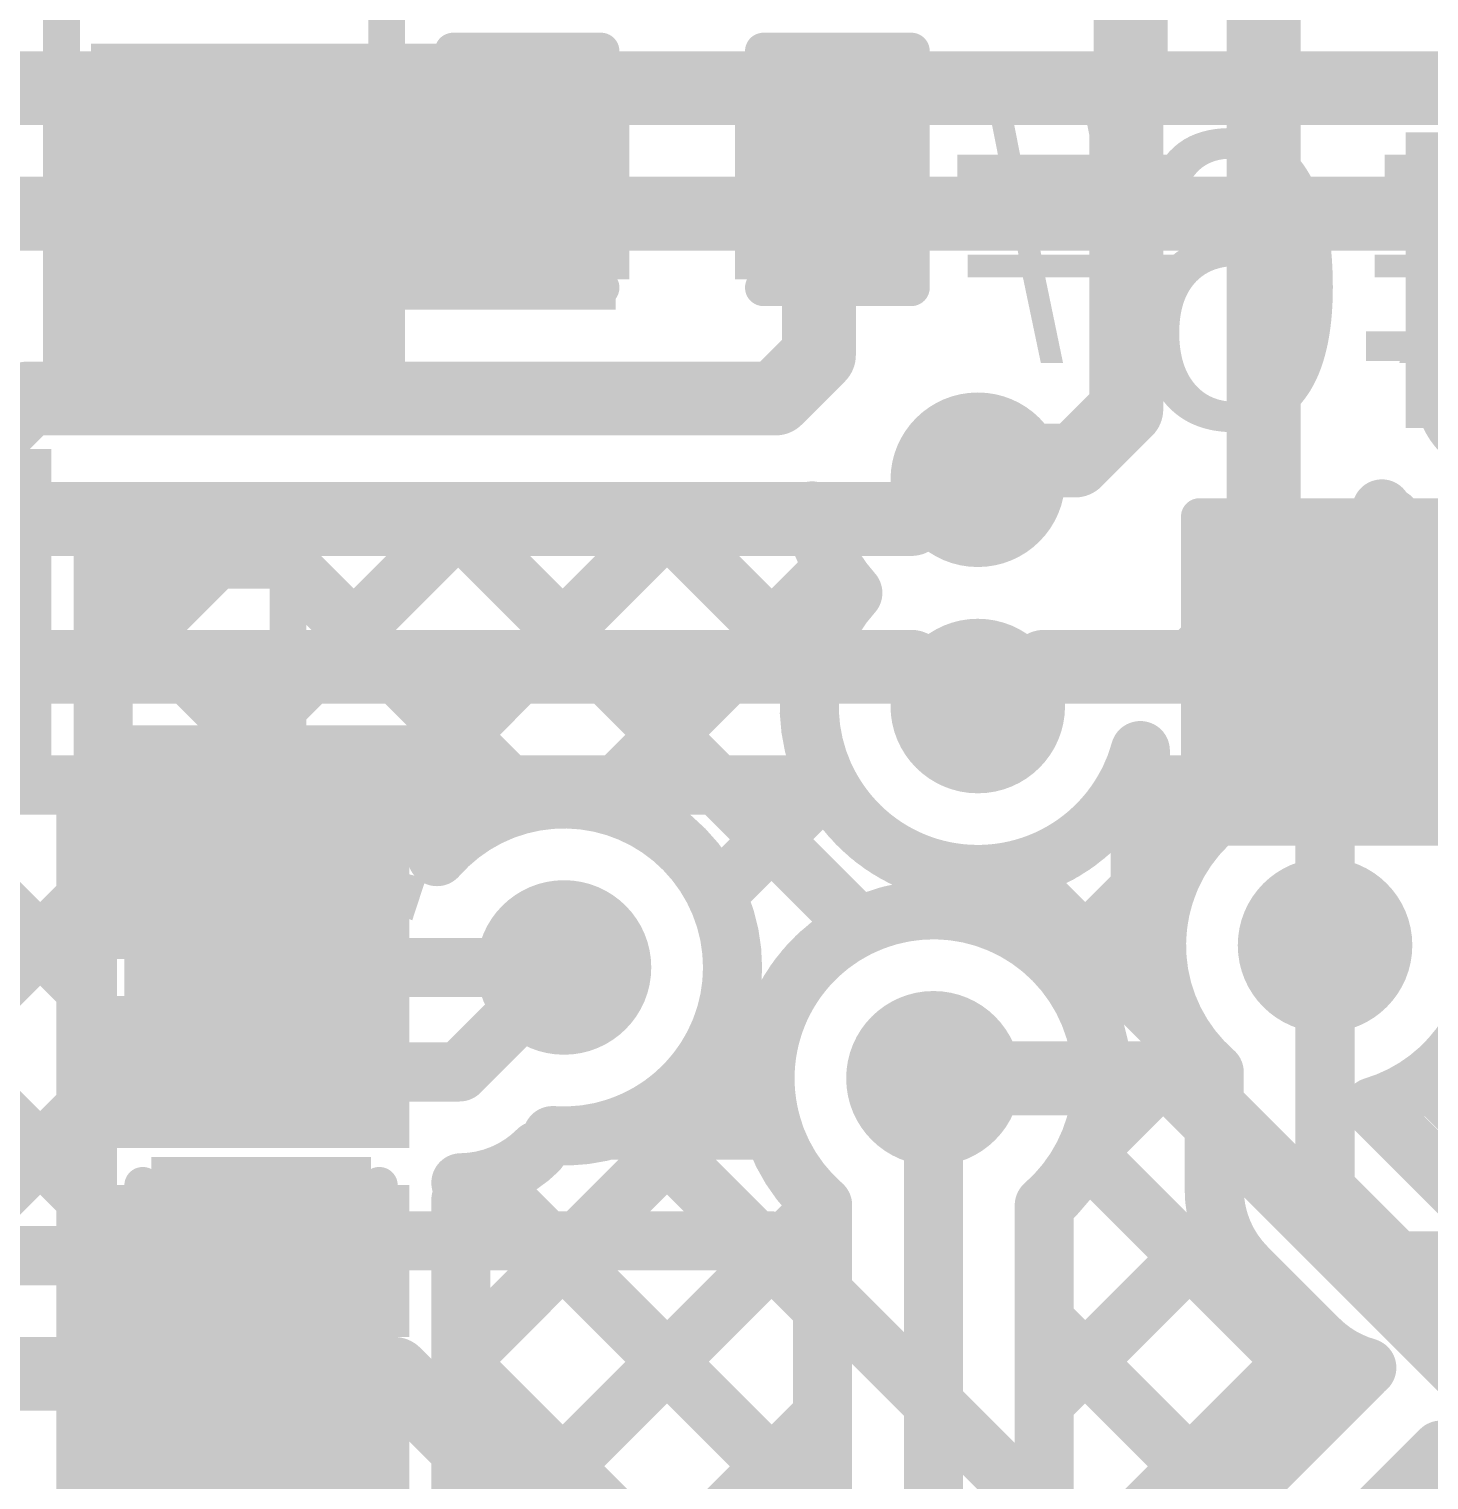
# Model space of a CAD drawing. Header units: millimetres. Extents: x -0.64 to 2.98, y -0.65 to 2.86.
# Drawn here: x 0.6836 to 0.8731, y 0.5486 to 0.745 of the extents above; entities that cross this region are included whole.
import ezdxf

# ---------------------------------------------------------------- set-up
doc = ezdxf.new("R2010")
doc.units = ezdxf.units.MM
doc.header["$MEASUREMENT"] = 0
for name, color, linetype in [('BottomLayer', 5, 'Continuous'), ('BottomOverlay', 54, 'Continuous'), ('BottomPaste', 16, 'Continuous'), ('BottomSolder', 6, 'Continuous'), ('Mechanical2', 216, 'Continuous'), ('TopLayer', 1, 'Continuous'), ('TopOverlay', 2, 'Continuous'), ('TopPaste', 8, 'Continuous'), ('TopSolder', 216, 'Continuous'), ('ViaHoleLayer', 16, 'Continuous')]:
    doc.layers.add(name, color=color, linetype=linetype)
doc.styles.add('Arial', font='', dxfattribs={"height": 0.2})
doc.styles.get('Arial').set_extended_font_data('Arial')

# ---------------------------------------------------------------- blocks, each defined once
blk = doc.blocks.new('C___0402_24')
at = {"layer": 'TopLayer'}
for points in [[(-0.0275, -0.0125), (-0.0275, 0.0125), (-0.009499999999999998, 0.0125), (-0.009500000000000001, -0.0125)], [(0.009499999999999998, -0.0125), (0.009500000000000001, 0.0125), (0.0275, 0.0125), (0.0275, -0.0125)]]:
    blk.add_hatch(color=1, dxfattribs=at).paths.add_polyline_path(points)
at = {"layer": 'TopPaste'}
for points in [[(-0.0275, -0.0125), (-0.0275, 0.0125), (-0.009499999999999998, 0.0125), (-0.009500000000000001, -0.0125)], [(0.009499999999999998, -0.0125), (0.009500000000000001, 0.0125), (0.0275, 0.0125), (0.0275, -0.0125)]]:
    blk.add_hatch(color=8, dxfattribs=at).paths.add_polyline_path(points)
at = {"layer": 'TopSolder'}
for points in [[(-0.0298622, -0.0148622), (-0.0298622, 0.0148622), (-0.007137799999999999, 0.0148622), (-0.007137800000000001, -0.0148622)], [(0.007137799999999999, -0.0148622), (0.007137800000000001, 0.0148622), (0.0298622, 0.0148622), (0.0298622, -0.0148622)]]:
    blk.add_hatch(color=216, dxfattribs=at).paths.add_polyline_path(points)
at = {"layer": 'TopOverlay', "const_width": 0.005}
for points in [[(-0.031, -0.016), (-0.031, 0.016)], [(-0.031, 0.016), (-0.011, 0.016)], [(0.011, 0.016), (0.031, 0.016)], [(0.031, -0.016), (0.031, 0.016)], [(-0.031, -0.016), (-0.011, -0.016)], [(0.011, -0.016), (0.031, -0.016)]]:
    blk.add_lwpolyline(points, dxfattribs=at)
at = {"layer": 'TopOverlay', "const_width": 0.0025}
for points in [[(-0.03225, 0.016, 1), (-0.02975, 0.016, 1)], [(-0.03225, 0.016, 1), (-0.02975, 0.016, 1)], [(-0.01225, 0.016, 1), (-0.00975, 0.016, 1)], [(0.00975, 0.016, 1), (0.01225, 0.016, 1)], [(0.02975, 0.016, 1), (0.03225, 0.016, 1)], [(0.02975, 0.016, 1), (0.03225, 0.016, 1)], [(-0.03225, -0.016, 1), (-0.02975, -0.016, 1)], [(-0.03225, -0.016, 1), (-0.02975, -0.016, 1)], [(-0.01225, -0.016, 1), (-0.00975, -0.016, 1)], [(0.00975, -0.016, 1), (0.01225, -0.016, 1)], [(0.02975, -0.016, 1), (0.03225, -0.016, 1)], [(0.02975, -0.016, 1), (0.03225, -0.016, 1)]]:
    blk.add_lwpolyline(points, format="xyb", close=True, dxfattribs=at)
blk = doc.blocks.new('RES_0603_B_78')
at = {"layer": 'BottomLayer'}
for points in [[(-0.045, -0.0175), (-0.045, 0.0175), (-0.015, 0.0175), (-0.015, -0.0175)], [(0.015, -0.0175), (0.015, 0.0175), (0.045, 0.0175), (0.045, -0.0175)]]:
    blk.add_hatch(color=5, dxfattribs=at).paths.add_polyline_path(points)
at = {"layer": 'BottomPaste'}
for points in [[(-0.045, -0.0175), (-0.045, 0.0175), (-0.015, 0.0175), (-0.015, -0.0175)], [(0.015, -0.0175), (0.015, 0.0175), (0.045, 0.0175), (0.045, -0.0175)]]:
    blk.add_hatch(color=16, dxfattribs=at).paths.add_polyline_path(points)
at = {"layer": 'BottomSolder'}
for points in [[(-0.049, -0.0215), (-0.049, 0.0215), (-0.011, 0.0215), (-0.011, -0.0215)], [(0.011, -0.0215), (0.011, 0.0215), (0.049, 0.0215), (0.049, -0.0215)]]:
    blk.add_hatch(color=6, dxfattribs=at).paths.add_polyline_path(points)
at = {"layer": 'BottomOverlay', "const_width": 0.005}
for points in [[(0.048, 0.021), (-0.048, 0.021)], [(-0.048, 0.021), (-0.048, -0.021)], [(0.048, 0.021), (0.048, -0.021)], [(0.048, -0.021), (-0.048, -0.021)]]:
    blk.add_lwpolyline(points, dxfattribs=at)
at = {"layer": 'BottomOverlay', "const_width": 0.0025}
for points in [[(-0.04925, 0.021, 1), (-0.04675, 0.021, 1)], [(-0.04925, 0.021, 1), (-0.04675, 0.021, 1)], [(0.04675, 0.021, 1), (0.04925, 0.021, 1)], [(0.04675, 0.021, 1), (0.04925, 0.021, 1)], [(-0.04925, -0.021, 1), (-0.04675, -0.021, 1)], [(-0.04925, -0.021, 1), (-0.04675, -0.021, 1)], [(0.04675, -0.021, 1), (0.04925, -0.021, 1)], [(0.04675, -0.021, 1), (0.04925, -0.021, 1)]]:
    blk.add_lwpolyline(points, format="xyb", close=True, dxfattribs=at)
blk = doc.blocks.new('16_TQFN__4X4__91')
at = {"layer": 'TopLayer'}
for points in [[(-0.044685, -0.0931101), (-0.044685, -0.0533463), (-0.0320866, -0.0533463), (-0.0320866, -0.0931101)], [(-0.0190945, -0.0931101), (-0.0190945, -0.0533463), (-0.006496099999999999, -0.0533463), (-0.006496100000000001, -0.0931101)], [(0.006496099999999999, -0.0931101), (0.006496100000000001, -0.0533463), (0.0190945, -0.0533463), (0.0190945, -0.0931101)], [(0.0320866, -0.0931101), (0.0320866, -0.0533463), (0.044685, -0.0533463), (0.044685, -0.0931101)]]:
    blk.add_hatch(color=1, dxfattribs=at).paths.add_polyline_path(points)
at = {"layer": 'TopPaste'}
for points in [[(-0.044685, -0.0931101), (-0.044685, -0.0533463), (-0.0320866, -0.0533463), (-0.0320866, -0.0931101)], [(-0.0190945, -0.0931101), (-0.0190945, -0.0533463), (-0.006496099999999999, -0.0533463), (-0.006496100000000001, -0.0931101)], [(0.006496099999999999, -0.0931101), (0.006496100000000001, -0.0533463), (0.0190945, -0.0533463), (0.0190945, -0.0931101)], [(0.0320866, -0.0931101), (0.0320866, -0.0533463), (0.044685, -0.0533463), (0.044685, -0.0931101)]]:
    blk.add_hatch(color=8, dxfattribs=at).paths.add_polyline_path(points)
at = {"layer": 'TopSolder'}
for points in [[(0.0493464, -0.0280865), (0.0971102, -0.0280865), (0.0971102, -0.0486849), (0.0493464, -0.0486849)], [(-0.048685, -0.0971101), (-0.048685, -0.0493463), (-0.0280866, -0.0493463), (-0.0280866, -0.0971101)], [(-0.0230945, -0.0971101), (-0.0230945, -0.0493463), (-0.002496099999999998, -0.0493463), (-0.002496100000000002, -0.0971101)], [(0.002496099999999998, -0.0971101), (0.002496100000000002, -0.0493463), (0.0230945, -0.0493463), (0.0230945, -0.0971101)], [(0.0280866, -0.0971101), (0.0280866, -0.0493463), (0.048685, -0.0493463), (0.048685, -0.0971101)]]:
    blk.add_hatch(color=216, dxfattribs=at).paths.add_polyline_path(points)
at = {"layer": 'TopOverlay', "const_width": 0.005}
for points in [[(0.0807087, -0.0572834), (0.0807087, -0.0807086)], [(0.0572835, -0.0807086), (0.0807087, -0.0807086)]]:
    blk.add_lwpolyline(points, dxfattribs=at)
at = {"layer": 'TopOverlay', "const_width": 0.0025}
for points in [[(0.0794587, -0.0572834, 1), (0.0819587, -0.0572834, 1)], [(0.0560335, -0.0807086, 1), (0.0585335, -0.0807086, 1)], [(0.0794587, -0.0807086, 1), (0.0819587, -0.0807086, 1)], [(0.0794587, -0.0807086, 1), (0.0819587, -0.0807086, 1)]]:
    blk.add_lwpolyline(points, format="xyb", close=True, dxfattribs=at)
blk = doc.blocks.new('SOLDER_BRIDGE_107')
at = {"layer": 'TopLayer'}
for points in [[(-0.045, -0.0175), (-0.045, 0.0175), (-0.015, 0.0175), (-0.015, -0.0175)], [(0.015, -0.0175), (0.015, 0.0175), (0.045, 0.0175), (0.045, -0.0175)]]:
    blk.add_hatch(color=1, dxfattribs=at).paths.add_polyline_path(points)
at = {"layer": 'TopPaste'}
for points in [[(-0.045, -0.0175), (-0.045, 0.0175), (-0.015, 0.0175), (-0.015, -0.0175)], [(0.015, -0.0175), (0.015, 0.0175), (0.045, 0.0175), (0.045, -0.0175)]]:
    blk.add_hatch(color=8, dxfattribs=at).paths.add_polyline_path(points)
at = {"layer": 'TopSolder'}
for points in [[(-0.049, -0.0215), (-0.049, 0.0215), (-0.011, 0.0215), (-0.011, -0.0215)], [(0.011, -0.0215), (0.011, 0.0215), (0.049, 0.0215), (0.049, -0.0215)]]:
    blk.add_hatch(color=216, dxfattribs=at).paths.add_polyline_path(points)
at = {"layer": 'TopOverlay', "const_width": 0.005}
for points in [[(-0.05, -0.022), (-0.05, 0.022)], [(0.05, 0.022), (-0.05, 0.022)], [(0.05, -0.022), (0.05, 0.022)], [(0.05, -0.022), (-0.05, -0.022)]]:
    blk.add_lwpolyline(points, dxfattribs=at)
at = {"layer": 'TopOverlay', "const_width": 0.0025}
for points in [[(-0.05125, 0.022, 1), (-0.04875, 0.022, 1)], [(-0.05125, 0.022, 1), (-0.04875, 0.022, 1)], [(0.04875, 0.022, 1), (0.05125, 0.022, 1)], [(0.04875, 0.022, 1), (0.05125, 0.022, 1)], [(-0.05125, -0.022, 1), (-0.04875, -0.022, 1)], [(-0.05125, -0.022, 1), (-0.04875, -0.022, 1)], [(0.04875, -0.022, 1), (0.05125, -0.022, 1)], [(0.04875, -0.022, 1), (0.05125, -0.022, 1)]]:
    blk.add_lwpolyline(points, format="xyb", close=True, dxfattribs=at)
blk = doc.blocks.new('CAP_0402_B_339')
at = {"layer": 'BottomLayer'}
for points in [[(-0.009500000000000001, 0.0125), (-0.009499999999999998, -0.0125), (-0.0275, -0.0125), (-0.0275, 0.0125)], [(0.0275, 0.0125), (0.0275, -0.0125), (0.009500000000000001, -0.0125), (0.009499999999999998, 0.0125)]]:
    blk.add_hatch(color=5, dxfattribs=at).paths.add_polyline_path(points)
at = {"layer": 'BottomPaste'}
for points in [[(-0.009500000000000001, 0.0125), (-0.009499999999999998, -0.0125), (-0.0275, -0.0125), (-0.0275, 0.0125)], [(0.0275, 0.0125), (0.0275, -0.0125), (0.009500000000000001, -0.0125), (0.009499999999999998, 0.0125)]]:
    blk.add_hatch(color=16, dxfattribs=at).paths.add_polyline_path(points)
at = {"layer": 'BottomSolder'}
for points in [[(-0.007137800000000001, 0.0148622), (-0.007137799999999999, -0.0148622), (-0.0298622, -0.0148622), (-0.0298622, 0.0148622)], [(0.0298622, 0.0148622), (0.0298622, -0.0148622), (0.007137800000000001, -0.0148622), (0.007137799999999999, 0.0148622)]]:
    blk.add_hatch(color=6, dxfattribs=at).paths.add_polyline_path(points)
at = {"layer": 'BottomOverlay', "const_width": 0.005}
for points in [[(-0.031, -0.016), (-0.031, 0.016)], [(-0.011, 0.016), (-0.031, 0.016)], [(0.031, 0.016), (0.011, 0.016)], [(0.031, -0.016), (0.031, 0.016)], [(-0.011, -0.016), (-0.031, -0.016)], [(0.031, -0.016), (0.011, -0.016)]]:
    blk.add_lwpolyline(points, dxfattribs=at)
at = {"layer": 'BottomOverlay', "const_width": 0.0025}
for points in [[(-0.03225, 0.016, 1), (-0.02975, 0.016, 1)], [(-0.03225, 0.016, 1), (-0.02975, 0.016, 1)], [(-0.01225, 0.016, 1), (-0.00975, 0.016, 1)], [(0.00975, 0.016, 1), (0.01225, 0.016, 1)], [(0.02975, 0.016, 1), (0.03225, 0.016, 1)], [(0.02975, 0.016, 1), (0.03225, 0.016, 1)], [(-0.03225, -0.016, 1), (-0.02975, -0.016, 1)], [(-0.03225, -0.016, 1), (-0.02975, -0.016, 1)], [(-0.01225, -0.016, 1), (-0.00975, -0.016, 1)], [(0.00975, -0.016, 1), (0.01225, -0.016, 1)], [(0.02975, -0.016, 1), (0.03225, -0.016, 1)], [(0.02975, -0.016, 1), (0.03225, -0.016, 1)]]:
    blk.add_lwpolyline(points, format="xyb", close=True, dxfattribs=at)

msp = doc.modelspace()

# ---------------------------------------------------------------- hatches: boundary and pattern name
at = {"layer": 'BottomLayer'}
h = msp.add_hatch(color=5, dxfattribs=at)
edge = h.paths.add_edge_path()
edge.add_arc((0.883, 0.696), 0.011811, 0, 360)
h = msp.add_hatch(color=5, dxfattribs=at)
edge = h.paths.add_edge_path()
edge.add_arc((0.8120001, 0.6840001), 0.011811, 0, 360)
h = msp.add_hatch(color=5, dxfattribs=at)
edge = h.paths.add_edge_path()
edge.add_arc((0.8120001, 0.6533781), 0.011811, 0, 360)
h = msp.add_hatch(color=5, dxfattribs=at)
edge = h.paths.add_edge_path()
edge.add_arc((0.859, 0.621), 0.011811, 0, 360)
h = msp.add_hatch(color=5, dxfattribs=at)
edge = h.paths.add_edge_path()
edge.add_arc((0.756, 0.618), 0.011811, 0, 360)
h = msp.add_hatch(color=5, dxfattribs=at)
edge = h.paths.add_edge_path()
edge.add_arc((0.806, 0.603), 0.011811, 0, 360)
at = {"layer": 'BottomSolder'}
h = msp.add_hatch(color=6, dxfattribs=at)
edge = h.paths.add_edge_path()
edge.add_arc((0.8120001, 0.6840001), 0.0079055, 0, 360)
h = msp.add_hatch(color=6, dxfattribs=at)
edge = h.paths.add_edge_path()
edge.add_arc((0.8120001, 0.6533781), 0.0079055, 0, 360)
h = msp.add_hatch(color=6, dxfattribs=at)
edge = h.paths.add_edge_path()
edge.add_arc((0.859, 0.621), 0.0079055, 0, 360)
h = msp.add_hatch(color=6, dxfattribs=at)
edge = h.paths.add_edge_path()
edge.add_arc((0.756, 0.618), 0.0079055, 0, 360)
h = msp.add_hatch(color=6, dxfattribs=at)
edge = h.paths.add_edge_path()
edge.add_arc((0.806, 0.603), 0.0079055, 0, 360)
at = {"layer": 'TopLayer'}
msp.add_hatch(color=1, dxfattribs=at).paths.add_polyline_path([(0.692, 0.707), (0.763, 0.707), (0.763, 0.743), (0.692, 0.743)])
h = msp.add_hatch(color=1, dxfattribs=at)
edge = h.paths.add_edge_path()
edge.add_arc((0.883, 0.696), 0.011811, 0, 360)
h = msp.add_hatch(color=1, dxfattribs=at)
edge = h.paths.add_edge_path()
edge.add_arc((0.8120001, 0.6840001), 0.011811, 0, 360)
h = msp.add_hatch(color=1, dxfattribs=at)
edge = h.paths.add_edge_path()
edge.add_arc((0.8120001, 0.6533781), 0.011811, 0, 360)
h = msp.add_hatch(color=1, dxfattribs=at)
edge = h.paths.add_edge_path()
edge.add_arc((0.859, 0.621), 0.011811, 0, 360)
h = msp.add_hatch(color=1, dxfattribs=at)
edge = h.paths.add_edge_path()
edge.add_arc((0.756, 0.618), 0.011811, 0, 360)
h = msp.add_hatch(color=1, dxfattribs=at)
edge = h.paths.add_edge_path()
edge.add_arc((0.806, 0.603), 0.011811, 0, 360)
at = {"layer": 'TopSolder'}
h = msp.add_hatch(color=216, dxfattribs=at)
edge = h.paths.add_edge_path()
edge.add_arc((0.8120001, 0.6840001), 0.0079055, 0, 360)
h = msp.add_hatch(color=216, dxfattribs=at)
edge = h.paths.add_edge_path()
edge.add_arc((0.8120001, 0.6533781), 0.0079055, 0, 360)
h = msp.add_hatch(color=216, dxfattribs=at)
edge = h.paths.add_edge_path()
edge.add_arc((0.859, 0.621), 0.0079055, 0, 360)
h = msp.add_hatch(color=216, dxfattribs=at)
edge = h.paths.add_edge_path()
edge.add_arc((0.756, 0.618), 0.0079055, 0, 360)
h = msp.add_hatch(color=216, dxfattribs=at)
edge = h.paths.add_edge_path()
edge.add_arc((0.806, 0.603), 0.0079055, 0, 360)
at = {"layer": 'ViaHoleLayer'}
h = msp.add_hatch(color=16, dxfattribs=at)
edge = h.paths.add_edge_path()
edge.add_arc((0.8120001, 0.6840001), 0.0059055, 0, 360)
h = msp.add_hatch(color=16, dxfattribs=at)
edge = h.paths.add_edge_path()
edge.add_arc((0.8120001, 0.6533781), 0.0059055, 0, 360)
h = msp.add_hatch(color=16, dxfattribs=at)
edge = h.paths.add_edge_path()
edge.add_arc((0.859, 0.621), 0.0059055, 0, 360)
h = msp.add_hatch(color=16, dxfattribs=at)
edge = h.paths.add_edge_path()
edge.add_arc((0.756, 0.618), 0.0059055, 0, 360)
h = msp.add_hatch(color=16, dxfattribs=at)
edge = h.paths.add_edge_path()
edge.add_arc((0.806, 0.603), 0.0059055, 0, 360)

# ---------------------------------------------------------------- linework, layer by layer
at = {"layer": 'BottomLayer'}
for points, const_width in [([(0.6450001, 0.737), (1.1919584, 0.737)], 0.01), ([(0.6379585, 0.72), (0.9645, 0.72)], 0.01), ([(0.803003, 0.6786891), (0.808314, 0.6840001)], 0.01), ([(0.808314, 0.6840001), (0.8120001, 0.6840001)], 0.01), ([(0.6480213, 0.6786891), (0.803003, 0.6786891)], 0.01), ([(0.6425655, 0.6586891), (0.803003, 0.6586891)], 0.01), ([(0.803003, 0.6586891), (0.808314, 0.6533781)], 0.01), ([(0.859, 0.657), (0.86, 0.658)], 0.008), ([(0.859, 0.621), (0.859, 0.657)], 0.008), ([(0.808314, 0.6533781), (0.8120001, 0.6533781)], 0.01), ([(0.834, 0.6295), (0.834, 0.6473493)], 0.008), ([(0.6425655, 0.6426891), (0.7918485, 0.6426891)], 0.008), ([(0.6636073, 0.6426891), (0.6915, 0.6147964)], 0.008), ([(0.6918916, 0.6426891), (0.6965807, 0.638)], 0.008), ([(0.7018939, 0.638), (0.706583, 0.6426891)], 0.008), ([(0.7018939, 0.638), (0.706583, 0.6426891)], 0.008), ([(0.7201759, 0.6426891), (0.724865, 0.638)], 0.008), ([(0.7301782, 0.638), (0.7348673, 0.6426891)], 0.008), ([(0.7765819, 0.6278351), (0.7914359, 0.6426891)], 0.008), ([(0.7767445, 0.6426891), (0.7959539, 0.6234797)], 0.008), ([(0.6915, 0.638), (0.7385, 0.638)], 0.008), ([(0.6915, 0.601), (0.6915, 0.638)], 0.008), ([(0.802585, 0.6255539), (0.807959, 0.6309279)], 0.008), ([(0.8166681, 0.6310498), (0.8287179, 0.619)], 0.008), ([(0.8243154, 0.619), (0.8348154, 0.6295)], 0.008), ([(0.675713, 0.6118191), (0.6915, 0.6276061)], 0.008), ([(0.675713, 0.6118191), (0.6915, 0.6276061)], 0.008), ([(0.8222586, 0.619), (0.8362768, 0.619)], 0.008), ([(0.715, 0.618), (0.756, 0.618)], 0.008), ([(0.7782365, 0.6129128), (0.7836393, 0.60751)], 0.008), ([(0.7730311, 0.596), (0.7834461, 0.606415)], 0.008), ([(0.6738395, 0.6041726), (0.6915, 0.5865121)], 0.008), ([(0.806, 0.603), (0.839, 0.603)], 0.01), ([(0.839, 0.603), (0.883, 0.559)], 0.01), ([(0.8730066, 0.6029956), (0.9010022, 0.575)], 0.008), ([(0.6753409, 0.5831627), (0.6915, 0.5993218)], 0.008), ([(0.8654944, 0.599133), (0.8896274, 0.575)], 0.008), ([(0.6915, 0.579), (0.6915, 0.598)], 0.008), ([(0.7620284, 0.596), (0.7840001, 0.596)], 0.008), ([(0.715, 0.581), (0.7840001, 0.581)], 0.008), ([(0.7840001, 0.581), (0.836, 0.5290001)], 0.008), ([(0.6741663, 0.579), (0.6915, 0.579)], 0.008), ([(0.574, 0.563), (0.733, 0.563)], 0.01), ([(0.733, 0.563), (0.747, 0.549)], 0.01), ([(0.747, 0.485), (0.747, 0.549)], 0.01)]:
    msp.add_lwpolyline(points, dxfattribs=dict(at, const_width=const_width))
for points, const_width in [([(0.805814, 0.6840001, 1), (0.810814, 0.6840001, 1)], 0.005), ([(0.805814, 0.6840001, 1), (0.810814, 0.6840001, 1)], 0.005), ([(0.8095001, 0.6840001, 1), (0.8145001, 0.6840001, 1)], 0.005), ([(0.800503, 0.6786891, 1), (0.805503, 0.6786891, 1)], 0.005), ([(0.800503, 0.6786891, 1), (0.805503, 0.6786891, 1)], 0.005), ([(0.800503, 0.6586891, 1), (0.805503, 0.6586891, 1)], 0.005), ([(0.800503, 0.6586891, 1), (0.805503, 0.6586891, 1)], 0.005), ([(0.858, 0.658, 1), (0.862, 0.658, 1)], 0.004), ([(0.857, 0.657, 1), (0.861, 0.657, 1)], 0.004), ([(0.857, 0.657, 1), (0.861, 0.657, 1)], 0.004), ([(0.805814, 0.6533781, 1), (0.810814, 0.6533781, 1)], 0.005), ([(0.805814, 0.6533781, 1), (0.810814, 0.6533781, 1)], 0.005), ([(0.8095001, 0.6533781, 1), (0.8145001, 0.6533781, 1)], 0.005), ([(0.832, 0.6473493, 1), (0.836, 0.6473493, 1)], 0.004), ([(0.832, 0.6473493, 1), (0.836, 0.6473493, 1)], 0.004), ([(0.6898916, 0.6426891, 1), (0.6938916, 0.6426891, 1)], 0.004), ([(0.704583, 0.6426891, 1), (0.708583, 0.6426891, 1)], 0.004), ([(0.704583, 0.6426891, 1), (0.708583, 0.6426891, 1)], 0.004), ([(0.7181759, 0.6426891, 1), (0.7221759, 0.6426891, 1)], 0.004), ([(0.7328673, 0.6426891, 1), (0.7368673, 0.6426891, 1)], 0.004), ([(0.7747445, 0.6426891, 1), (0.7787445, 0.6426891, 1)], 0.004), ([(0.7894359, 0.6426891, 1), (0.7934359, 0.6426891, 1)], 0.004), ([(0.7898485, 0.6426891, 1), (0.7938485, 0.6426891, 1)], 0.004), ([(0.7898485, 0.6426891, 1), (0.7938485, 0.6426891, 1)], 0.004), ([(0.6895, 0.638, 1), (0.6935, 0.638, 1)], 0.004), ([(0.6895, 0.638, 1), (0.6935, 0.638, 1)], 0.004), ([(0.6945807, 0.638, 1), (0.6985807, 0.638, 1)], 0.004), ([(0.6998939, 0.638, 1), (0.7038939, 0.638, 1)], 0.004), ([(0.6998939, 0.638, 1), (0.7038939, 0.638, 1)], 0.004), ([(0.722865, 0.638, 1), (0.726865, 0.638, 1)], 0.004), ([(0.7281782, 0.638, 1), (0.7321782, 0.638, 1)], 0.004), ([(0.7365, 0.638, 1), (0.7405, 0.638, 1)], 0.004), ([(0.7368145, 0.633, 1), (0.7408145, 0.633, 1)], 0.004), ([(0.805959, 0.6309279, 1), (0.809959, 0.6309279, 1)], 0.004), ([(0.8146681, 0.6310498, 1), (0.8186681, 0.6310498, 1)], 0.004), ([(0.832, 0.6295, 1), (0.836, 0.6295, 1)], 0.004), ([(0.8328154, 0.6295, 1), (0.8368154, 0.6295, 1)], 0.004), ([(0.8358318, 0.6295, 1), (0.8398318, 0.6295, 1)], 0.004), ([(0.6895, 0.6276061, 1), (0.6935, 0.6276061, 1)], 0.004), ([(0.6895, 0.6276061, 1), (0.6935, 0.6276061, 1)], 0.004), ([(0.7745819, 0.6278351, 1), (0.7785819, 0.6278351, 1)], 0.004), ([(0.800585, 0.6255539, 1), (0.804585, 0.6255539, 1)], 0.004), ([(0.7939539, 0.6234797, 1), (0.7979539, 0.6234797, 1)], 0.004), ([(0.857, 0.621, 1), (0.861, 0.621, 1)], 0.004), ([(0.8202586, 0.619, 1), (0.8242586, 0.619, 1)], 0.004), ([(0.8202586, 0.619, 1), (0.8242586, 0.619, 1)], 0.004), ([(0.8223154, 0.619, 1), (0.8263154, 0.619, 1)], 0.004), ([(0.8267179, 0.619, 1), (0.8307179, 0.619, 1)], 0.004), ([(0.8342768, 0.619, 1), (0.8382768, 0.619, 1)], 0.004), ([(0.8342768, 0.619, 1), (0.8382768, 0.619, 1)], 0.004), ([(0.713, 0.618, 1), (0.717, 0.618, 1)], 0.004), ([(0.754, 0.618, 1), (0.758, 0.618, 1)], 0.004), ([(0.776811, 0.618, 1), (0.780811, 0.618, 1)], 0.004), ([(0.776811, 0.618, 1), (0.780811, 0.618, 1)], 0.004), ([(0.6895, 0.6147964, 1), (0.6935, 0.6147964, 1)], 0.004), ([(0.7762365, 0.6129128, 1), (0.7802365, 0.6129128, 1)], 0.004), ([(0.7816393, 0.60751, 1), (0.7856393, 0.60751, 1)], 0.004), ([(0.7814461, 0.606415, 1), (0.7854461, 0.606415, 1)], 0.004), ([(0.8035, 0.603, 1), (0.8085, 0.603, 1)], 0.005), ([(0.8365, 0.603, 1), (0.8415, 0.603, 1)], 0.005), ([(0.8365, 0.603, 1), (0.8415, 0.603, 1)], 0.005), ([(0.8710066, 0.6029956, 1), (0.8750066, 0.6029956, 1)], 0.004), ([(0.6895, 0.601, 1), (0.6935, 0.601, 1)], 0.004), ([(0.6895, 0.5993218, 1), (0.6935, 0.5993218, 1)], 0.004), ([(0.8634944, 0.599133, 1), (0.8674944, 0.599133, 1)], 0.004), ([(0.8634944, 0.599133, 1), (0.8674944, 0.599133, 1)], 0.004), ([(0.6895, 0.598, 1), (0.6935, 0.598, 1)], 0.004), ([(0.7600284, 0.596, 1), (0.7640284, 0.596, 1)], 0.004), ([(0.7600284, 0.596, 1), (0.7640284, 0.596, 1)], 0.004), ([(0.7710311, 0.596, 1), (0.7750311, 0.596, 1)], 0.004), ([(0.7820001, 0.596, 1), (0.7860001, 0.596, 1)], 0.004), ([(0.7822905, 0.5959972, 1), (0.7862905, 0.5959972, 1)], 0.004), ([(0.6895, 0.5865121, 1), (0.6935, 0.5865121, 1)], 0.004), ([(0.713, 0.581, 1), (0.717, 0.581, 1)], 0.004), ([(0.7820001, 0.581, 1), (0.7860001, 0.581, 1)], 0.004), ([(0.7820001, 0.581, 1), (0.7860001, 0.581, 1)], 0.004), ([(0.6895, 0.579, 1), (0.6935, 0.579, 1)], 0.004), ([(0.6895, 0.579, 1), (0.6935, 0.579, 1)], 0.004), ([(0.7305, 0.563, 1), (0.7355, 0.563, 1)], 0.005), ([(0.7305, 0.563, 1), (0.7355, 0.563, 1)], 0.005), ([(0.7445, 0.549, 1), (0.7495, 0.549, 1)], 0.005), ([(0.7445, 0.549, 1), (0.7495, 0.549, 1)], 0.005)]:
    msp.add_lwpolyline(points, format="xyb", close=True, dxfattribs=dict(at, const_width=const_width))
at = {"layer": 'BottomLayer', "const_width": 0.008}
for points in [[(0.834, 0.6473493, -0.6791675356506921), (0.7918485, 0.6426891)], [(0.7388145, 0.633, -0.6929792304874562), (0.778811, 0.618)], [(0.8362768, 0.619, -0.1179495225570198), (0.8378318, 0.6295)], [(0.7842905, 0.5959972, -0.7907257522216281), (0.8222586, 0.619)], [(0.881811, 0.621, -0.3319718503071301), (0.8654944, 0.599133)], [(0.778811, 0.618, -0.337878579720012), (0.7620284, 0.596)]]:
    msp.add_lwpolyline(points, format="xyb", dxfattribs=at)
at = {"layer": 'Mechanical2', "const_width": 0.01}
msp.add_lwpolyline([(1.7578269, 2.8091652, -6.230382161824239), (0.6489649, 2.810288)], format="xyb", dxfattribs=at)
at = {"layer": 'TopLayer'}
for points, const_width in [([(0.850689, 0.6681407), (0.850689, 0.7947668)], 0.01), ([(0.832689, 0.7380001), (0.832689, 0.787311)], 0.01), ([(0.8321031, 0.7374143), (0.8326889, 0.7380001)], 0.01), ([(0.8321031, 0.6935292), (0.8321031, 0.7374143)], 0.01), ([(0.8326889, 0.7380001), (0.832689, 0.7380001)], 0.01), ([(0.7905, 0.7008579), (0.7905, 0.726)], 0.01), ([(0.7846421, 0.695), (0.7905, 0.7008579)], 0.01), ([(0.6763234, 0.6878429), (0.6834805, 0.695)], 0.01), ([(0.6834805, 0.695), (0.7846421, 0.695)], 0.01), ([(0.8251804, 0.6866065), (0.8321031, 0.6935292)], 0.01), ([(0.8120001, 0.6840001), (0.8146065, 0.6866065)], 0.01), ([(0.8146065, 0.6866065), (0.8251804, 0.6866065)], 0.01), ([(0.866689, 0.6681407), (0.866689, 0.6800534)], 0.008), ([(0.6936226, 0.679), (0.7846421, 0.679)], 0.008), ([(0.6936226, 0.658013), (0.7146096, 0.679)], 0.008), ([(0.6936226, 0.6467474), (0.6936226, 0.679)], 0.008), ([(0.7106413, 0.6467474), (0.7428939, 0.679)], 0.008), ([(0.7106413, 0.6467474), (0.7428939, 0.679)], 0.008), ([(0.7121493, 0.679), (0.7509128, 0.6402365)], 0.008), ([(0.7389256, 0.6467474), (0.7711782, 0.679)], 0.008), ([(0.7404336, 0.679), (0.7959539, 0.6234797)], 0.008), ([(0.7687179, 0.679), (0.7896718, 0.6580461)], 0.008), ([(0.868, 0.6419605), (0.868, 0.6788145)], 0.008), ([(0.7607693, 0.6403068), (0.792548, 0.6720855)], 0.008), ([(0.6936226, 0.6692424), (0.7161176, 0.6467474)], 0.008), ([(0.8412374, 0.6586891), (0.850689, 0.6681407)], 0.01), ([(0.8232459, 0.6179305), (0.868, 0.6626846)], 0.008), ([(0.8156862, 0.6533781), (0.8209972, 0.6586891)], 0.01), ([(0.8209972, 0.6586891), (0.8412374, 0.6586891)], 0.01), ([(0.852565, 0.6473893), (0.8619888, 0.6568131)], 0.008), ([(0.8120001, 0.6533781), (0.8156862, 0.6533781)], 0.01), ([(0.8547311, 0.6495554), (0.8605266, 0.6437599)], 0.008), ([(0.6936226, 0.6467474), (0.7420478, 0.6467474)], 0.008), ([(0.7420478, 0.6360465), (0.7420478, 0.6467474)], 0.008), ([(0.7765819, 0.6278351), (0.791707, 0.6429602)], 0.008), ([(0.8321517, 0.6426891), (0.8412374, 0.6426891)], 0.008), ([(0.8333131, 0.6426891), (0.8409956, 0.6350066)], 0.008), ([(0.802585, 0.6255539), (0.807959, 0.6309279)], 0.008), ([(0.8166681, 0.6310498), (0.844, 0.6037179)], 0.008), ([(0.859, 0.588), (0.859, 0.621)], 0.008), ([(0.7418577, 0.6038577), (0.756, 0.618)], 0.008), ([(0.7782365, 0.6129128), (0.7836393, 0.60751)], 0.008), ([(0.8264072, 0.5928075), (0.8408208, 0.6072211)], 0.008), ([(0.7420478, 0.5650167), (0.7834461, 0.606415)], 0.008), ([(0.7111659, 0.6038577), (0.7418577, 0.6038577)], 0.008), ([(0.806, 0.517), (0.806, 0.603)], 0.008), ([(0.844, 0.588), (0.844, 0.6038145)], 0.008), ([(0.765571, 0.597294), (0.791, 0.571865)], 0.008), ([(0.8264797, 0.5929539), (0.8601102, 0.5593234)], 0.008), ([(0.7453183, 0.5892624), (0.791, 0.5435807)], 0.008), ([(0.859, 0.588), (0.8687329, 0.5782671)], 0.008), ([(0.7420478, 0.5699758), (0.7420478, 0.5865585)], 0.008), ([(0.7420478, 0.5367324), (0.791, 0.5856846)], 0.008), ([(0.791, 0.5232132), (0.791, 0.5858145)], 0.008), ([(0.821, 0.517), (0.821, 0.5858145)], 0.008), ([(0.821, 0.559116), (0.8448647, 0.5829807)], 0.008), ([(0.8483994, 0.5773874), (0.8581203, 0.5676665)], 0.008), ([(0.8687329, 0.5782671), (0.9167093, 0.5782671)], 0.008), ([(0.7420478, 0.5609679), (0.7420478, 0.5699758)], 0.008), ([(0.7420478, 0.5609679), (0.7420478, 0.5699758)], 0.008), ([(0.821, 0.5701493), (0.8469353, 0.544214)], 0.008), ([(0.821, 0.5308317), (0.8579775, 0.5678092)], 0.008), ([(0.7420478, 0.5642486), (0.7870416, 0.5192548)], 0.008), ([(0.8503994, 0.5496126), (0.864064, 0.5632772)], 0.008), ([(0.7420478, 0.5353774), (0.7420478, 0.5609679)], 0.008), ([(0.7264501, 0.4928504), (0.791, 0.5574003)], 0.008), ([(0.7111659, 0.5251659), (0.7111659, 0.5526766)], 0.008), ([(0.861, 0.539), (0.8746766, 0.5526766)], 0.008), ([(0.8746766, 0.5526766), (0.9167093, 0.5526766)], 0.008)]:
    msp.add_lwpolyline(points, dxfattribs=dict(at, const_width=const_width))
for points, const_width in [([(0.8296031, 0.7374143, 1), (0.8346031, 0.7374143, 1)], 0.005), ([(0.8296031, 0.7374143, 1), (0.8346031, 0.7374143, 1)], 0.005), ([(0.8301889, 0.7380001, 1), (0.8351889, 0.7380001, 1)], 0.005), ([(0.8301889, 0.7380001, 1), (0.8351889, 0.7380001, 1)], 0.005), ([(0.830189, 0.7380001, 1), (0.835189, 0.7380001, 1)], 0.005), ([(0.830189, 0.7380001, 1), (0.835189, 0.7380001, 1)], 0.005), ([(0.788, 0.726, 1), (0.793, 0.726, 1)], 0.005), ([(0.788, 0.7008579, 1), (0.793, 0.7008579, 1)], 0.005), ([(0.788, 0.7008579, 1), (0.793, 0.7008579, 1)], 0.005), ([(0.6809805, 0.695, 1), (0.6859805, 0.695, 1)], 0.005), ([(0.6809805, 0.695, 1), (0.6859805, 0.695, 1)], 0.005), ([(0.7821421, 0.695, 1), (0.7871421, 0.695, 1)], 0.005), ([(0.7821421, 0.695, 1), (0.7871421, 0.695, 1)], 0.005), ([(0.8296031, 0.6935292, 1), (0.8346031, 0.6935292, 1)], 0.005), ([(0.8296031, 0.6935292, 1), (0.8346031, 0.6935292, 1)], 0.005), ([(0.8121065, 0.6866065, 1), (0.8171065, 0.6866065, 1)], 0.005), ([(0.8121065, 0.6866065, 1), (0.8171065, 0.6866065, 1)], 0.005), ([(0.8226804, 0.6866065, 1), (0.8276804, 0.6866065, 1)], 0.005), ([(0.8226804, 0.6866065, 1), (0.8276804, 0.6866065, 1)], 0.005), ([(0.8095001, 0.6840001, 1), (0.8145001, 0.6840001, 1)], 0.005), ([(0.7875825, 0.6797818, 1), (0.7915825, 0.6797818, 1)], 0.004), ([(0.7875825, 0.6797818, 1), (0.7915825, 0.6797818, 1)], 0.004), ([(0.7875825, 0.6797818, 1), (0.7915825, 0.6797818, 1)], 0.004), ([(0.864689, 0.6800534, 1), (0.868689, 0.6800534, 1)], 0.004), ([(0.6916226, 0.679, 1), (0.6956226, 0.679, 1)], 0.004), ([(0.6916226, 0.679, 1), (0.6956226, 0.679, 1)], 0.004), ([(0.7101493, 0.679, 1), (0.7141493, 0.679, 1)], 0.004), ([(0.7126096, 0.679, 1), (0.7166096, 0.679, 1)], 0.004), ([(0.7384336, 0.679, 1), (0.7424336, 0.679, 1)], 0.004), ([(0.7408939, 0.679, 1), (0.7448939, 0.679, 1)], 0.004), ([(0.7408939, 0.679, 1), (0.7448939, 0.679, 1)], 0.004), ([(0.7667179, 0.679, 1), (0.7707179, 0.679, 1)], 0.004), ([(0.7691782, 0.679, 1), (0.7731782, 0.679, 1)], 0.004), ([(0.7826421, 0.679, 1), (0.7866421, 0.679, 1)], 0.004), ([(0.7826421, 0.679, 1), (0.7866421, 0.679, 1)], 0.004), ([(0.7826421, 0.679, 1), (0.7866421, 0.679, 1)], 0.004), ([(0.866, 0.6788145, 1), (0.87, 0.6788145, 1)], 0.004), ([(0.790548, 0.6720855, 1), (0.794548, 0.6720855, 1)], 0.004), ([(0.6916226, 0.6692424, 1), (0.6956226, 0.6692424, 1)], 0.004), ([(0.7930911, 0.6686891, 1), (0.7970911, 0.6686891, 1)], 0.004), ([(0.7930911, 0.6686891, 1), (0.7970911, 0.6686891, 1)], 0.004), ([(0.848189, 0.6681407, 1), (0.853189, 0.6681407, 1)], 0.005), ([(0.848189, 0.6681407, 1), (0.853189, 0.6681407, 1)], 0.005), ([(0.864689, 0.6681407, 1), (0.868689, 0.6681407, 1)], 0.004), ([(0.864689, 0.6681407, 1), (0.868689, 0.6681407, 1)], 0.004), ([(0.864689, 0.6681407, 1), (0.868689, 0.6681407, 1)], 0.004), ([(0.866, 0.6626846, 1), (0.87, 0.6626846, 1)], 0.004), ([(0.6916226, 0.658013, 1), (0.6956226, 0.658013, 1)], 0.004), ([(0.7876718, 0.6580461, 1), (0.7916718, 0.6580461, 1)], 0.004), ([(0.8184972, 0.6586891, 1), (0.8234972, 0.6586891, 1)], 0.005), ([(0.8184972, 0.6586891, 1), (0.8234972, 0.6586891, 1)], 0.005), ([(0.8387374, 0.6586891, 1), (0.8437374, 0.6586891, 1)], 0.005), ([(0.8387374, 0.6586891, 1), (0.8437374, 0.6586891, 1)], 0.005), ([(0.8599888, 0.6568131, 1), (0.8639888, 0.6568131, 1)], 0.004), ([(0.8599888, 0.6568131, 1), (0.8639888, 0.6568131, 1)], 0.004), ([(0.8600027, 0.656827, 1), (0.8640027, 0.656827, 1)], 0.004), ([(0.8095001, 0.6533781, 1), (0.8145001, 0.6533781, 1)], 0.005), ([(0.8131862, 0.6533781, 1), (0.8181862, 0.6533781, 1)], 0.005), ([(0.8131862, 0.6533781, 1), (0.8181862, 0.6533781, 1)], 0.005), ([(0.8527311, 0.6495554, 1), (0.8567311, 0.6495554, 1)], 0.004), ([(0.6916226, 0.6467474, 1), (0.6956226, 0.6467474, 1)], 0.004), ([(0.6916226, 0.6467474, 1), (0.6956226, 0.6467474, 1)], 0.004), ([(0.7086413, 0.6467474, 1), (0.7126413, 0.6467474, 1)], 0.004), ([(0.7086413, 0.6467474, 1), (0.7126413, 0.6467474, 1)], 0.004), ([(0.7141176, 0.6467474, 1), (0.7181176, 0.6467474, 1)], 0.004), ([(0.7369256, 0.6467474, 1), (0.7409256, 0.6467474, 1)], 0.004), ([(0.7400478, 0.6467474, 1), (0.7440478, 0.6467474, 1)], 0.004), ([(0.7400478, 0.6467474, 1), (0.7440478, 0.6467474, 1)], 0.004), ([(0.8505511, 0.6473754, 1), (0.8545511, 0.6473754, 1)], 0.004), ([(0.850565, 0.6473893, 1), (0.854565, 0.6473893, 1)], 0.004), ([(0.850565, 0.6473893, 1), (0.854565, 0.6473893, 1)], 0.004), ([(0.789707, 0.6429602, 1), (0.793707, 0.6429602, 1)], 0.004), ([(0.8301517, 0.6426891, 1), (0.8341517, 0.6426891, 1)], 0.004), ([(0.8301517, 0.6426891, 1), (0.8341517, 0.6426891, 1)], 0.004), ([(0.8313131, 0.6426891, 1), (0.8353131, 0.6426891, 1)], 0.004), ([(0.8392374, 0.6426891, 1), (0.8432374, 0.6426891, 1)], 0.004), ([(0.8392374, 0.6426891, 1), (0.8432374, 0.6426891, 1)], 0.004), ([(0.8392374, 0.6426891, 1), (0.8432374, 0.6426891, 1)], 0.004), ([(0.8585266, 0.6437599, 1), (0.8625266, 0.6437599, 1)], 0.004), ([(0.7489128, 0.6402365, 1), (0.7529128, 0.6402365, 1)], 0.004), ([(0.7587693, 0.6403068, 1), (0.7627693, 0.6403068, 1)], 0.004), ([(0.866, 0.6419605, 1), (0.87, 0.6419605, 1)], 0.004), ([(0.866, 0.6419605, 1), (0.87, 0.6419605, 1)], 0.004), ([(0.7400478, 0.6360465, 1), (0.7440478, 0.6360465, 1)], 0.004), ([(0.7400478, 0.6360465, 1), (0.7440478, 0.6360465, 1)], 0.004), ([(0.8389956, 0.6350066, 1), (0.8429956, 0.6350066, 1)], 0.004), ([(0.805959, 0.6309279, 1), (0.809959, 0.6309279, 1)], 0.004), ([(0.8146681, 0.6310498, 1), (0.8186681, 0.6310498, 1)], 0.004), ([(0.7745819, 0.6278351, 1), (0.7785819, 0.6278351, 1)], 0.004), ([(0.800585, 0.6255539, 1), (0.804585, 0.6255539, 1)], 0.004), ([(0.7939539, 0.6234797, 1), (0.7979539, 0.6234797, 1)], 0.004), ([(0.857, 0.621, 1), (0.861, 0.621, 1)], 0.004), ([(0.754, 0.618, 1), (0.758, 0.618, 1)], 0.004), ([(0.776811, 0.618, 1), (0.780811, 0.618, 1)], 0.004), ([(0.776811, 0.618, 1), (0.780811, 0.618, 1)], 0.004), ([(0.8212459, 0.6179305, 1), (0.8252459, 0.6179305, 1)], 0.004), ([(0.7762365, 0.6129128, 1), (0.7802365, 0.6129128, 1)], 0.004), ([(0.7816393, 0.60751, 1), (0.7856393, 0.60751, 1)], 0.004), ([(0.8388208, 0.6072211, 1), (0.8428208, 0.6072211, 1)], 0.004), ([(0.7814461, 0.606415, 1), (0.7854461, 0.606415, 1)], 0.004), ([(0.7091659, 0.6038577, 1), (0.7131659, 0.6038577, 1)], 0.004), ([(0.7398577, 0.6038577, 1), (0.7438577, 0.6038577, 1)], 0.004), ([(0.7398577, 0.6038577, 1), (0.7438577, 0.6038577, 1)], 0.004), ([(0.804, 0.603, 1), (0.808, 0.603, 1)], 0.004), ([(0.826811, 0.603, 1), (0.830811, 0.603, 1)], 0.004), ([(0.826811, 0.603, 1), (0.830811, 0.603, 1)], 0.004), ([(0.842, 0.6038145, 1), (0.846, 0.6038145, 1)], 0.004), ([(0.842, 0.6038145, 1), (0.846, 0.6038145, 1)], 0.004), ([(0.842, 0.6037179, 1), (0.846, 0.6037179, 1)], 0.004), ([(0.763571, 0.597294, 1), (0.767571, 0.597294, 1)], 0.004), ([(0.7524546, 0.5952414, 1), (0.7564546, 0.5952414, 1)], 0.004), ([(0.7504583, 0.5932451, 1), (0.7544583, 0.5932451, 1)], 0.004), ([(0.7504643, 0.5932511, 1), (0.7544643, 0.5932511, 1)], 0.004), ([(0.8244797, 0.5929539, 1), (0.8284797, 0.5929539, 1)], 0.004), ([(0.8244072, 0.5928075, 1), (0.8284072, 0.5928075, 1)], 0.004), ([(0.7433183, 0.5892624, 1), (0.7473183, 0.5892624, 1)], 0.004), ([(0.7400478, 0.5888589, 1), (0.7440478, 0.5888589, 1)], 0.004), ([(0.7400478, 0.5888589, 1), (0.7440478, 0.5888589, 1)], 0.004), ([(0.842, 0.588, 1), (0.846, 0.588, 1)], 0.004), ([(0.842, 0.588, 1), (0.846, 0.588, 1)], 0.004), ([(0.842, 0.588, 1), (0.846, 0.588, 1)], 0.004), ([(0.857, 0.588, 1), (0.861, 0.588, 1)], 0.004), ([(0.857, 0.588, 1), (0.861, 0.588, 1)], 0.004), ([(0.7400478, 0.5865585, 1), (0.7440478, 0.5865585, 1)], 0.004), ([(0.789, 0.5858145, 1), (0.793, 0.5858145, 1)], 0.004), ([(0.789, 0.5858145, 1), (0.793, 0.5858145, 1)], 0.004), ([(0.789, 0.5856846, 1), (0.793, 0.5856846, 1)], 0.004), ([(0.819, 0.5858145, 1), (0.823, 0.5858145, 1)], 0.004), ([(0.819, 0.5858145, 1), (0.823, 0.5858145, 1)], 0.004), ([(0.8428647, 0.5829807, 1), (0.8468647, 0.5829807, 1)], 0.004), ([(0.8463874, 0.5773994, 1), (0.8503874, 0.5773994, 1)], 0.004), ([(0.8463934, 0.5773934, 1), (0.8503934, 0.5773934, 1)], 0.004), ([(0.8463994, 0.5773874, 1), (0.8503994, 0.5773874, 1)], 0.004), ([(0.8667329, 0.5782671, 1), (0.8707329, 0.5782671, 1)], 0.004), ([(0.8667329, 0.5782671, 1), (0.8707329, 0.5782671, 1)], 0.004), ([(0.789, 0.571865, 1), (0.793, 0.571865, 1)], 0.004), ([(0.7400478, 0.5699758, 1), (0.7440478, 0.5699758, 1)], 0.004), ([(0.7400478, 0.5699758, 1), (0.7440478, 0.5699758, 1)], 0.004), ([(0.7400478, 0.5699758, 1), (0.7440478, 0.5699758, 1)], 0.004), ([(0.819, 0.5701493, 1), (0.823, 0.5701493, 1)], 0.004), ([(0.8559775, 0.5678092, 1), (0.8599775, 0.5678092, 1)], 0.004), ([(0.8561203, 0.5676665, 1), (0.8601203, 0.5676665, 1)], 0.004), ([(0.8561263, 0.5676605, 1), (0.8601263, 0.5676605, 1)], 0.004), ([(0.8561323, 0.5676545, 1), (0.8601323, 0.5676545, 1)], 0.004), ([(0.7400478, 0.5650167, 1), (0.7440478, 0.5650167, 1)], 0.004), ([(0.7400478, 0.5642486, 1), (0.7440478, 0.5642486, 1)], 0.004), ([(0.8626502, 0.5638334, 1), (0.8666502, 0.5638334, 1)], 0.004), ([(0.8626502, 0.5638334, 1), (0.8666502, 0.5638334, 1)], 0.004), ([(0.862064, 0.5632772, 1), (0.866064, 0.5632772, 1)], 0.004), ([(0.7400478, 0.5609679, 1), (0.7440478, 0.5609679, 1)], 0.004), ([(0.7400478, 0.5609679, 1), (0.7440478, 0.5609679, 1)], 0.004), ([(0.7400478, 0.5609679, 1), (0.7440478, 0.5609679, 1)], 0.004), ([(0.819, 0.559116, 1), (0.823, 0.559116, 1)], 0.004), ([(0.8581102, 0.5593234, 1), (0.8621102, 0.5593234, 1)], 0.004), ([(0.789, 0.5574003, 1), (0.793, 0.5574003, 1)], 0.004), ([(0.7091659, 0.5526766, 1), (0.7131659, 0.5526766, 1)], 0.004), ([(0.8726766, 0.5526766, 1), (0.8766766, 0.5526766, 1)], 0.004), ([(0.8726766, 0.5526766, 1), (0.8766766, 0.5526766, 1)], 0.004), ([(0.8483874, 0.5496006, 1), (0.8523874, 0.5496006, 1)], 0.004), ([(0.8483934, 0.5496066, 1), (0.8523934, 0.5496066, 1)], 0.004), ([(0.8483994, 0.5496126, 1), (0.8523994, 0.5496126, 1)], 0.004)]:
    msp.add_lwpolyline(points, format="xyb", close=True, dxfattribs=dict(at, const_width=const_width))
at = {"layer": 'TopLayer', "const_width": 0.008}
for points in [[(0.7895825, 0.6797818, -0.07863701216947865), (0.7846421, 0.679)], [(0.7895825, 0.6797818, -0.07863701216947865), (0.7846421, 0.679)], [(0.7950911, 0.6686891, -0.1383341691872643), (0.7895825, 0.6797818)], [(0.8321517, 0.6426891, -1.132461440311293), (0.7950911, 0.6686891)], [(0.866689, 0.6681407, -0.1992309445672491), (0.8619888, 0.6568131)], [(0.866689, 0.6681407, -0.198912367379658), (0.8620027, 0.656827)], [(0.852565, 0.6473893, -0.1992309445672491), (0.8412374, 0.6426891)], [(0.8525511, 0.6473754, -0.198912367379658), (0.8412374, 0.6426891)], [(0.844, 0.6038145, -0.8550041097736443), (0.868, 0.6419605)], [(0.7420478, 0.6360465, -0.6231018165505925), (0.778811, 0.618)], [(0.791, 0.5858145, -1.552955229377391), (0.828811, 0.603)], [(0.778811, 0.618, -0.4342139334130928), (0.7544546, 0.5952414)], [(0.828811, 0.603, -0.2165941740828119), (0.821, 0.5858145)], [(0.7524643, 0.5932511, -0.195620650731633), (0.7420478, 0.5888589)], [(0.7524583, 0.5932451, -0.1954729270561979), (0.7420478, 0.5888589)], [(0.8483934, 0.5773934, -0.198912367379658), (0.844, 0.588)], [(0.8483874, 0.5773994, -0.1987644589970236), (0.844, 0.588)], [(0.8646502, 0.5638334, -0.1281299888731586), (0.8581263, 0.5676605)], [(0.8646502, 0.5638334, -0.1279853726262909), (0.8581323, 0.5676545)], [(0.846, 0.539, -0.198912367379658), (0.8503934, 0.5496066)], [(0.846, 0.539, -0.1987644589970235), (0.8503874, 0.5496006)]]:
    msp.add_lwpolyline(points, format="xyb", dxfattribs=at)

# ---------------------------------------------------------------- block references
for name, p, rotation in [('SOLDER_BRIDGE_107', (0.71, 0.75), 270), ('16_TQFN__4X4__91', (0.6379377, 0.5910624), 90), ('RES_0603_B_78', (0.89, 0.658), 180), ('CAP_0402_B_339', (0.715, 0.5995), 270)]:
    msp.add_blockref(name, p, dxfattribs=dict(rotation=rotation))
msp.add_blockref('C___0402_24', (0.772, 0.726))

# ---------------------------------------------------------------- texts
at = {"layer": 'BottomOverlay', "style": 'Arial', "text_generation_flag": 2}
msp.add_text('R46', height=0.04, dxfattribs=at).set_placement((0.9343161, 0.6910065))
msp.add_text('*', height=0.06, rotation=180, dxfattribs=at).set_placement((0.706, 0.6762088))
at = {"layer": 'TopOverlay', "style": 'Arial', "text_generation_flag": 2}
msp.add_text('#', height=0.04, rotation=180, dxfattribs=at).set_placement((0.8089998, 0.7395708))
at = {"layer": 'TopOverlay', "style": 'Arial'}
msp.add_text('#', height=0.04, rotation=180, dxfattribs=at).set_placement((0.8964998, 0.7395708))

doc.saveas('drawing.dxf')
